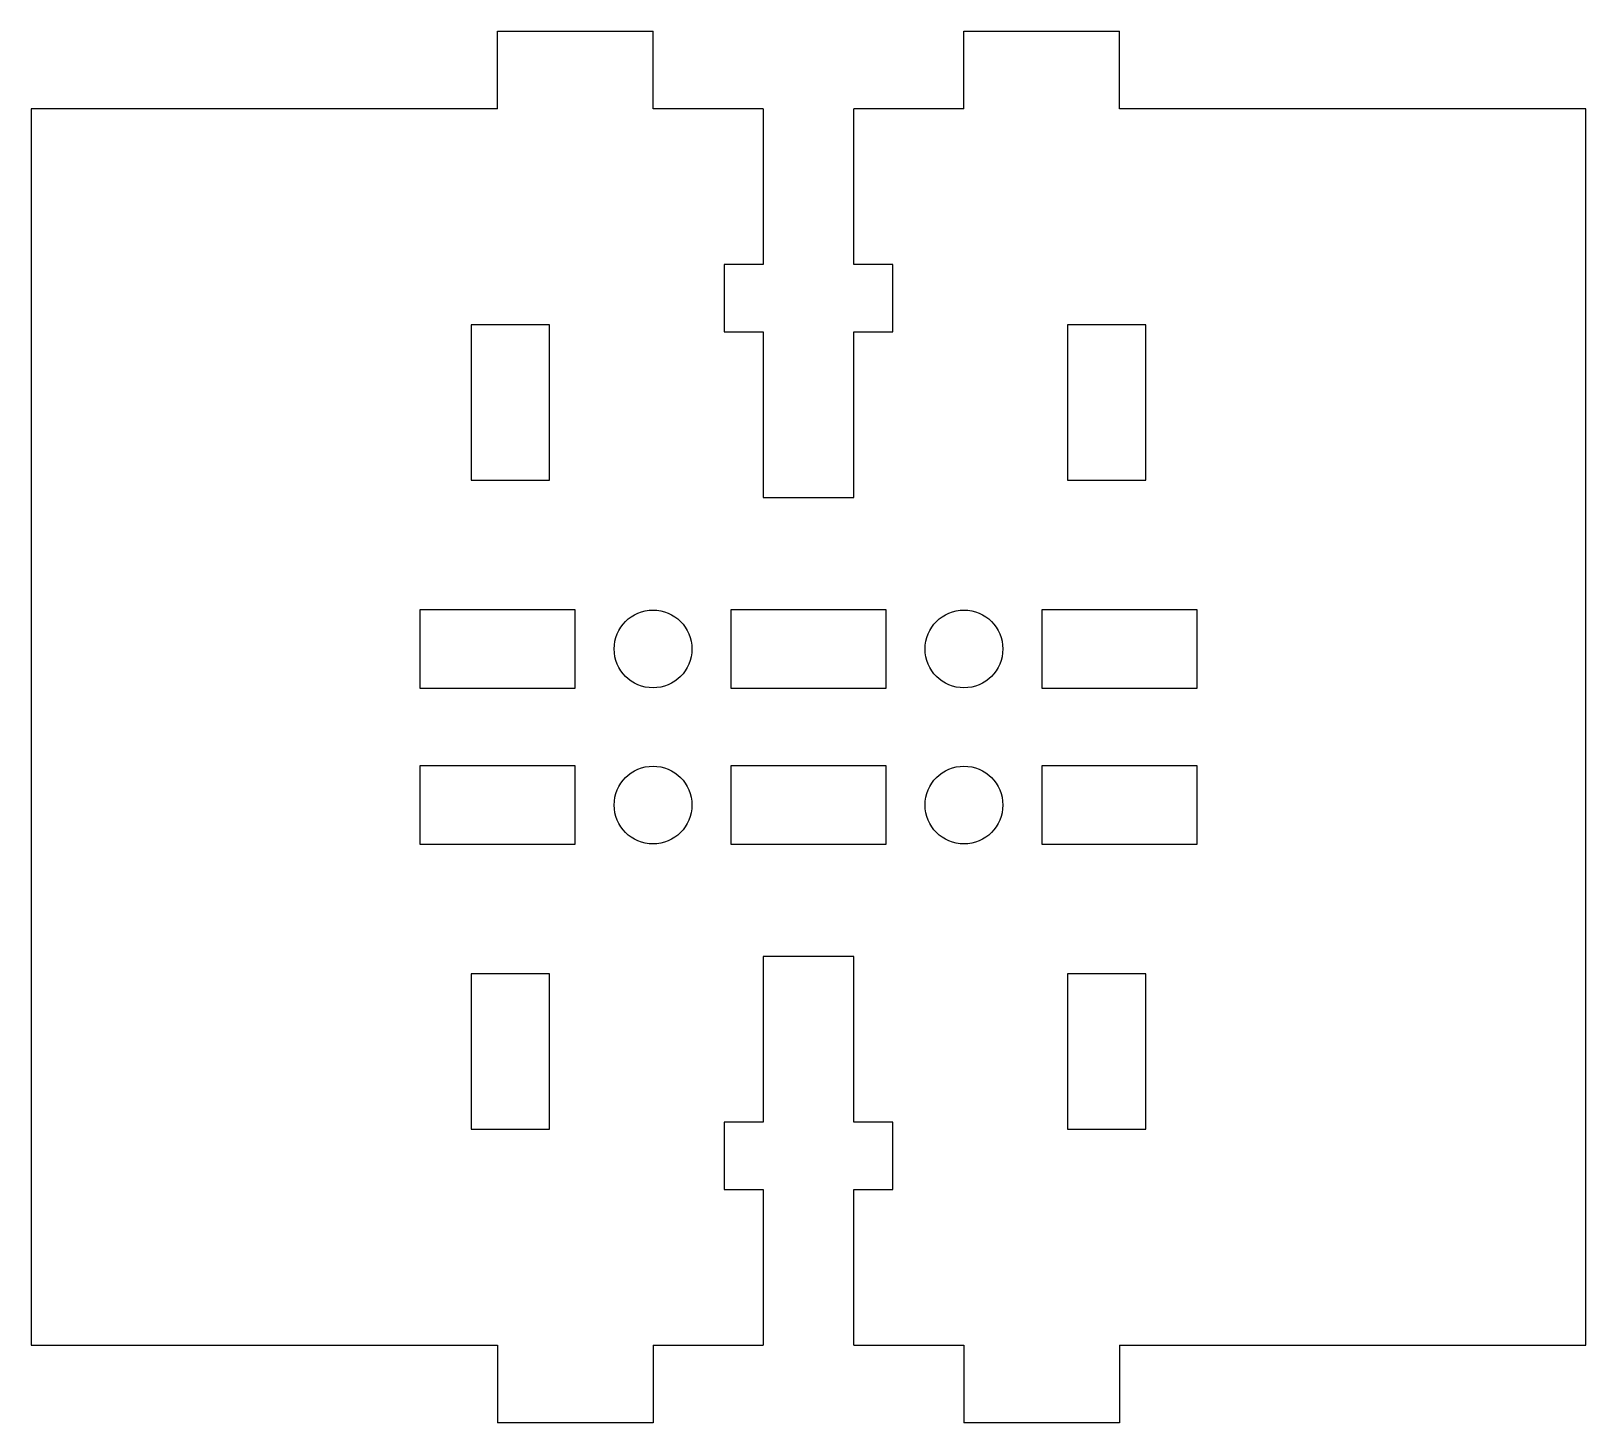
# Model space of a CAD drawing. Header units: millimetres. Extents: x -30 to 30, y -26.9 to 26.9.
import ezdxf

# ---------------------------------------------------------------- set-up
doc = ezdxf.new("R2010")
doc.units = ezdxf.units.MM
doc.layers.add('Shape2DView017', color=7, linetype='CONTINUOUS')

msp = doc.modelspace()

# ---------------------------------------------------------------- linework, layer by layer
at = {"layer": 'Shape2DView017'}
for p, q in [((-12, 23.85), (-12, 26.85)), ((-12, 26.85), (-6, 26.85)), ((-6, 23.85), (-6, 26.85)), ((6, 23.85), (6, 26.85)), ((6, 26.85), (12, 26.85)), ((12, 23.85), (12, 26.85)), ((-30, 23.85), (-30, -23.85)), ((-12, 23.85), (-30, 23.85)), ((-1.75, 23.85), (-6, 23.85)), ((-1.75, 23.85), (-1.75, 17.85)), ((1.75, 17.85), (1.75, 23.85)), ((6, 23.85), (1.75, 23.85)), ((30, 23.85), (12, 23.85)), ((30, -23.85), (30, 23.85)), ((-1.75, 17.85), (-3.25, 17.85)), ((-3.25, 17.85), (-3.25, 15.25)), ((3.25, 17.85), (1.75, 17.85)), ((3.25, 15.25), (3.25, 17.85)), ((-13.02, 15.52), (-13.02, 9.52)), ((-10, 15.52), (-13.02, 15.52)), ((-10, 9.52), (-10, 15.52)), ((-3.25, 15.25), (-1.75, 15.25)), ((-1.75, 15.25), (-1.75, 8.85)), ((1.75, 8.85), (1.75, 15.25)), ((1.75, 15.25), (3.25, 15.25)), ((10, 15.52), (10, 9.52)), ((13.02, 15.52), (10, 15.52)), ((13.02, 9.52), (13.02, 15.52)), ((-13.02, 9.52), (-10, 9.52)), ((10, 9.52), (13.02, 9.52)), ((-1.75, 8.85), (1.75, 8.85)), ((-15, 4.52), (-15, 1.5)), ((-9, 4.52), (-15, 4.52)), ((-9, 1.5), (-9, 4.52)), ((-3, 4.52), (-3, 1.5)), ((3, 4.52), (-3, 4.52)), ((3, 1.5), (3, 4.52)), ((9, 4.52), (9, 1.5)), ((15, 4.52), (9, 4.52)), ((15, 1.5), (15, 4.52)), ((-15, 1.5), (-9, 1.5)), ((-3, 1.5), (3, 1.5)), ((9, 1.5), (15, 1.5)), ((-15, -1.5), (-15, -4.52)), ((-9, -1.5), (-15, -1.5)), ((-9, -4.52), (-9, -1.5)), ((-3, -1.5), (-3, -4.52)), ((3, -1.5), (-3, -1.5)), ((3, -4.52), (3, -1.5)), ((9, -1.5), (9, -4.52)), ((15, -1.5), (9, -1.5)), ((15, -4.52), (15, -1.5)), ((-15, -4.52), (-9, -4.52)), ((-3, -4.52), (3, -4.52)), ((9, -4.52), (15, -4.52)), ((1.75, -8.85), (-1.75, -8.85)), ((-1.75, -8.85), (-1.75, -15.25)), ((1.75, -15.25), (1.75, -8.85)), ((-13.02, -9.52), (-13.02, -15.52)), ((-10, -9.52), (-13.02, -9.52)), ((-10, -15.52), (-10, -9.52)), ((10, -9.52), (10, -15.52)), ((13.02, -9.52), (10, -9.52)), ((13.02, -15.52), (13.02, -9.52)), ((-13.02, -15.52), (-10, -15.52)), ((-1.75, -15.25), (-3.25, -15.25)), ((-3.25, -15.25), (-3.25, -17.85)), ((3.25, -15.25), (1.75, -15.25)), ((3.25, -17.85), (3.25, -15.25)), ((10, -15.52), (13.02, -15.52)), ((-3.25, -17.85), (-1.75, -17.85)), ((-1.75, -17.85), (-1.75, -23.85)), ((1.75, -23.85), (1.75, -17.85)), ((1.75, -17.85), (3.25, -17.85)), ((-30, -23.85), (-12, -23.85)), ((-12, -23.85), (-12, -26.85)), ((-6, -23.85), (-1.75, -23.85)), ((-6, -23.85), (-6, -26.85)), ((1.75, -23.85), (6, -23.85)), ((6, -23.85), (6, -26.85)), ((12, -23.85), (30, -23.85)), ((12, -23.85), (12, -26.85)), ((-6, -26.85), (-12, -26.85)), ((12, -26.85), (6, -26.85))]:
    msp.add_line(p, q, dxfattribs=at)
for centre in [(-6, 3.01), (6, 3.01), (-6, -3.01), (6, -3.01)]:
    msp.add_circle(centre, 1.5, dxfattribs=at)

doc.saveas('drawing.dxf')
